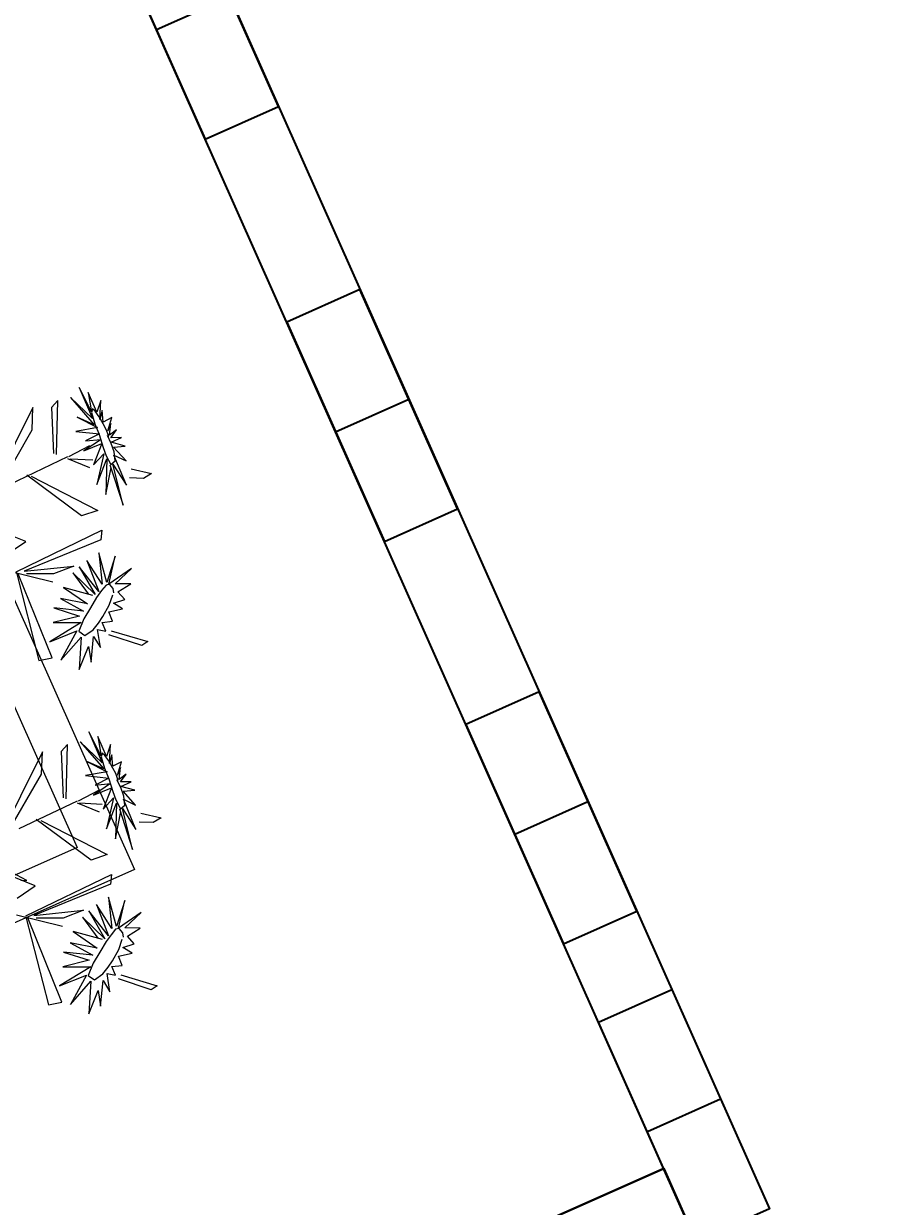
# Model space of a CAD drawing. Header units: inches. Extents: x -422522 to 22891, y -2973 to 414515.
# Drawn here: x 8348.7 to 8403.2, y 9975.6 to 10051 of the extents above; entities that cross this region are included whole.
import ezdxf

# ---------------------------------------------------------------- set-up
doc = ezdxf.new("R2010")
doc.units = ezdxf.units.IN
doc.header["$MEASUREMENT"] = 0
doc.layers.get('0').update_dxf_attribs({"lineweight": 25})
doc.layers.add('ARREDAMENTO', color=8, linetype='Continuous', lineweight=18)
doc.layers.add('QUOTE', color=6, linetype='Continuous', lineweight=9)
doc.styles.get("Standard").update_dxf_attribs({"font": 'Arial.ttf'})
doc.dimstyles.get("Standard").update_dxf_attribs({"dimtxt": 15, "dimasz": 10, "dimexe": 10, "dimexo": 10, "dimgap": 5, "dimtad": 2, "dimtih": 1, "dimtoh": 1, "dimdec": 0, "dimzin": 0, "dimdsep": 46, "dimtxsty": 'Standard', "dimblk": 'OBLIQUE', "dimblk1": 'OBLIQUE', "dimblk2": 'OBLIQUE', "dimcen": 0.09, "dimdle": 10, "dimadec": 0, "dimazin": 0, "dimtfac": 1, "dimtdec": 0, "dimtofl": 0, "dimtmove": 0, "dimatfit": 3, "dimldrblk": 'OBLIQUE', "dimfxl": 1, "dimtolj": 1, "dimtzin": 0, "dimarcsym": 0})

# ---------------------------------------------------------------- blocks, each defined once
blk = doc.blocks.new('_Oblique')
at = {"color": 0, "linetype": 'ByBlock', "lineweight": -2}
blk.add_line((-0.5, -0.5), (0.5, 0.5), dxfattribs=at)
blk = doc.blocks.new('*D94')
at = {"layer": 'Defpoints', "color": 0, "transparency": 16777216}
for p in [(8341.344, 10728.182), (8108.048, 10624.312), (8396.237, 9975.431)]:
    blk.add_point(p, dxfattribs=at)
at = {"layer": 'QUOTE', "color": 0, "lineweight": -2, "transparency": 16777216}
for p, q in [((8634.195, 10070.43), (8337.277, 10737.317)), ((8117.184, 10628.379), (8350.48, 10732.249)), ((8405.373, 9979.498), (8639.263, 10083.633))]:
    blk.add_line(p, q, dxfattribs=at)
at = {"layer": 'QUOTE', "color": 0, "lineweight": -2, "transparency": 16777216, "xscale": 10, "yscale": 10, "zscale": 10}
for p, rotation in [((8341.344, 10728.182), 113.9999999999798), ((8630.127, 10079.565), 293.9999999999798)]:
    blk.add_blockref('_Oblique', p, dxfattribs=dict(at, rotation=rotation))
at = {"layer": 'QUOTE', "color": 0, "transparency": 16777216, "insert": (8508.425, 10413.975), "char_height": 15, "attachment_point": 5}
blk.add_mtext('\\A1;710', dxfattribs=at)

msp = doc.modelspace()

# ---------------------------------------------------------------- linework, layer by layer
for p, q in [((8383.122, 9992.336), (8326.018, 10120.594)), ((8357.165, 10050.637), (8361.829, 10052.713)), ((8368.586, 10024.984), (8373.25, 10027.061)), ((8380.007, 9999.332), (8384.671, 10001.409)), ((8391.573, 9973.354), (8383.122, 9992.336)), ((8393.122, 9982.427), (8388.458, 9980.35)), ((8389.497, 9978.018), (8313.39, 9944.133))]:
    msp.add_line(p, q)
msp.add_lwpolyline([(7933.834, 10546.938), (8107.454, 10624.048), (8396.237, 9975.431), (7802.433, 9711.052)])
for points in [[(8354.05, 10057.633), (8360.28, 10043.641), (8364.944, 10045.717), (8358.714, 10059.709)], [(8365.471, 10031.981), (8371.701, 10017.988), (8376.365, 10020.065), (8370.135, 10034.057)], [(8376.892, 10006.328), (8383.122, 9992.336), (8387.786, 9994.413), (8381.556, 10008.405)], [(8390.007, 9989.423), (8396.237, 9975.431), (8391.573, 9973.354), (8385.343, 9987.346)], [(8375.504, 9971.788), (8389.497, 9978.018), (8391.573, 9973.354), (8377.581, 9967.124)]]:
    msp.add_lwpolyline(points, close=True)
at = {"layer": 'ARREDAMENTO', "linetype": 'Continuous'}
for p, q in [((8352.245, 10027.8), (8353.099, 10025.829)), ((8353.03, 10026.249), (8352.245, 10027.8)), ((8351.688, 10027.171), (8353.2, 10025.433)), ((8353.099, 10025.829), (8351.688, 10027.171)), ((8352.825, 10027.497), (8353.03, 10026.249)), ((8353.361, 10026.229), (8352.825, 10027.497)), ((8349.288, 10026.528), (8346.472, 10020.866)), ((8349.237, 10025.106), (8349.288, 10026.528)), ((8350.886, 10026.981), (8350.482, 10026.533)), ((8350.482, 10026.533), (8350.608, 10023.6)), ((8350.793, 10023.535), (8350.886, 10026.981)), ((8353.617, 10026.985), (8353.361, 10026.229)), ((8353.558, 10025.772), (8353.617, 10026.985)), ((8353.712, 10026.331), (8353.558, 10025.772)), ((8353.778, 10025.602), (8353.712, 10026.331)), ((8352.114, 10025.91), (8353.416, 10025.258)), ((8353.2, 10025.433), (8352.114, 10025.91)), ((8354.317, 10025.895), (8353.778, 10025.602)), ((8354.075, 10025.038), (8354.317, 10025.895)), ((8347.05, 10021.31), (8349.237, 10025.106)), ((8353.416, 10025.258), (8352.036, 10025.006)), ((8352.036, 10025.006), (8353.529, 10024.844)), ((8353.529, 10024.844), (8352.644, 10024.401)), ((8354.258, 10025.516), (8354.075, 10025.038)), ((8354.178, 10024.763), (8354.258, 10025.516)), ((8354.62, 10025.108), (8354.178, 10024.763)), ((8354.259, 10024.599), (8354.62, 10025.108)), ((8351.586, 10023.408), (8352.92, 10024.099)), ((8353.634, 10024.501), (8352.547, 10023.761)), ((8352.547, 10023.761), (8353.695, 10024.234)), ((8352.644, 10024.401), (8353.634, 10024.501)), ((8353.695, 10024.234), (8353.155, 10022.868)), ((8354.95, 10024.611), (8354.259, 10024.599)), ((8354.278, 10024.322), (8354.95, 10024.611)), ((8355.174, 10024.076), (8354.278, 10024.322)), ((8354.429, 10024.009), (8355.174, 10024.076)), ((8351.495, 10023.381), (8347.779, 10021.608)), ((8353.155, 10022.868), (8353.824, 10023.582)), ((8353.824, 10023.582), (8353.371, 10021.619)), ((8355.23, 10023.133), (8354.429, 10024.009)), ((8355.25, 10021.572), (8354.456, 10023.5)), ((8354.456, 10023.5), (8355.23, 10023.133)), ((8352.923, 10022.679), (8351.517, 10023.253)), ((8351.659, 10023.266), (8353.102, 10023.196)), ((8353.371, 10021.619), (8354.004, 10023.252)), ((8354.004, 10023.252), (8353.939, 10020.982)), ((8353.939, 10020.982), (8354.275, 10022.711)), ((8354.193, 10022.879), (8355.037, 10020.295)), ((8354.397, 10022.915), (8355.25, 10021.572)), ((8355.037, 10020.295), (8354.397, 10022.915)), ((8355.559, 10022.611), (8356.852, 10022.314)), ((8352.386, 10019.616), (8348.896, 10022.216)), ((8349.19, 10022.147), (8353.423, 10019.972)), ((8356.342, 10022.014), (8355.447, 10022.038)), ((8356.852, 10022.314), (8356.342, 10022.014)), ((8348.834, 10017.986), (8343.485, 10020.113)), ((8353.423, 10019.972), (8352.386, 10019.616)), ((8348.232, 10016.062), (8353.687, 10018.707)), ((8353.629, 10018.091), (8348.731, 10016.09)), ((8353.687, 10018.707), (8353.629, 10018.091)), ((8347.678, 10017.201), (8348.834, 10017.986)), ((8353.501, 10017.263), (8353.71, 10015.265)), ((8354.012, 10015.376), (8353.501, 10017.263)), ((8352.738, 10016.781), (8353.492, 10014.802)), ((8353.71, 10015.265), (8352.738, 10016.781)), ((8354.545, 10017.047), (8354.012, 10015.376)), ((8354.132, 10015.277), (8354.545, 10017.047)), ((8350.567, 10015.39), (8347.626, 10016.119)), ((8348.238, 10016.002), (8349.667, 10010.398)), ((8350.522, 10010.572), (8348.356, 10015.932)), ((8348.731, 10016.09), (8351.903, 10016.423)), ((8350.603, 10015.918), (8348.892, 10015.918)), ((8351.903, 10016.423), (8350.603, 10015.918)), ((8351.835, 10015.988), (8352.823, 10014.651)), ((8353.268, 10014.599), (8351.835, 10015.988)), ((8352.237, 10016.378), (8353.268, 10014.599)), ((8353.492, 10014.802), (8352.237, 10016.378)), ((8355.578, 10016.273), (8354.132, 10015.277)), ((8354.54, 10015.298), (8355.578, 10016.273)), ((8351.242, 10015.062), (8352.768, 10014.004)), ((8353.12, 10014.551), (8351.242, 10015.062)), ((8353.952, 10015.208), (8353.666, 10014.859)), ((8354.179, 10015.257), (8353.952, 10015.208)), ((8354.412, 10014.987), (8354.179, 10015.257)), ((8354.459, 10014.71), (8354.412, 10014.987)), ((8355.526, 10015.282), (8354.54, 10015.298)), ((8354.704, 10014.774), (8355.526, 10015.282)), ((8351.055, 10014.353), (8352.507, 10013.553)), ((8352.768, 10014.004), (8351.055, 10014.353)), ((8353.349, 10014.421), (8352.957, 10013.759)), ((8353.666, 10014.859), (8353.349, 10014.421)), ((8354.161, 10013.93), (8354.38, 10014.581)), ((8354.422, 10014.046), (8355.144, 10014.289)), ((8355.144, 10014.289), (8354.704, 10014.774)), ((8350.622, 10013.759), (8352.262, 10013.232)), ((8352.507, 10013.553), (8350.622, 10013.759)), ((8352.957, 10013.759), (8352.532, 10013.048)), ((8353.747, 10013.205), (8354.161, 10013.93)), ((8354.127, 10013.496), (8355.008, 10013.694)), ((8354.36, 10012.905), (8354.127, 10013.496)), ((8355.008, 10013.694), (8354.422, 10014.046)), ((8352.373, 10012.822), (8350.378, 10011.595)), ((8352.262, 10013.232), (8350.584, 10012.824)), ((8350.584, 10012.824), (8352.373, 10012.822)), ((8352.532, 10013.048), (8352.212, 10012.265)), ((8353.136, 10012.36), (8353.469, 10012.785)), ((8353.469, 10012.785), (8353.747, 10013.205)), ((8353.708, 10012.833), (8354.36, 10012.905)), ((8353.939, 10012.278), (8353.708, 10012.833)), ((8350.378, 10011.595), (8352.1, 10012.294)), ((8352.1, 10012.294), (8351.074, 10010.421)), ((8352.212, 10012.265), (8352.599, 10011.995)), ((8352.599, 10011.995), (8353.136, 10012.36)), ((8353.418, 10012.382), (8353.939, 10012.278)), ((8353.591, 10011.223), (8353.418, 10012.382)), ((8356.225, 10011.352), (8354.13, 10012.04)), ((8354.285, 10012.3), (8356.61, 10011.613)), ((8351.074, 10010.421), (8352.374, 10011.892)), ((8352.374, 10011.892), (8352.238, 10009.821)), ((8352.238, 10009.821), (8352.83, 10011.297)), ((8352.83, 10011.297), (8352.996, 10010.301)), ((8352.996, 10010.301), (8353.156, 10011.935)), ((8353.156, 10011.935), (8353.591, 10011.223)), ((8356.61, 10011.613), (8356.225, 10011.352)), ((8349.667, 10010.398), (8350.522, 10010.572)), ((8352.3, 10005.224), (8353.812, 10003.487)), ((8353.711, 10003.882), (8352.3, 10005.224)), ((8352.857, 10005.853), (8353.711, 10003.882)), ((8353.642, 10004.302), (8352.857, 10005.853)), ((8353.437, 10005.55), (8353.642, 10004.302)), ((8353.973, 10004.282), (8353.437, 10005.55)), ((8349.9, 10004.581), (8347.084, 9998.919)), ((8349.849, 10003.159), (8349.9, 10004.581)), ((8351.498, 10005.034), (8351.094, 10004.587)), ((8351.094, 10004.587), (8351.22, 10001.653)), ((8351.405, 10001.589), (8351.498, 10005.034)), ((8354.229, 10005.038), (8353.973, 10004.282)), ((8354.17, 10003.825), (8354.229, 10005.038)), ((8352.726, 10003.963), (8354.028, 10003.311)), ((8353.812, 10003.487), (8352.726, 10003.963)), ((8354.324, 10004.384), (8354.17, 10003.825)), ((8354.39, 10003.655), (8354.324, 10004.384)), ((8354.929, 10003.948), (8354.39, 10003.655)), ((8354.687, 10003.092), (8354.929, 10003.948)), ((8347.662, 9999.363), (8349.849, 10003.159)), ((8354.028, 10003.311), (8352.648, 10003.059)), ((8352.648, 10003.059), (8354.141, 10002.897)), ((8354.87, 10003.569), (8354.687, 10003.092)), ((8354.79, 10002.816), (8354.87, 10003.569)), ((8355.232, 10003.161), (8354.79, 10002.816)), ((8354.871, 10002.653), (8355.232, 10003.161)), ((8354.246, 10002.554), (8353.159, 10001.815)), ((8353.159, 10001.815), (8354.307, 10002.287)), ((8354.141, 10002.897), (8353.256, 10002.455)), ((8353.256, 10002.455), (8354.246, 10002.554)), ((8354.307, 10002.287), (8353.767, 10000.921)), ((8355.562, 10002.664), (8354.871, 10002.653)), ((8354.89, 10002.375), (8355.562, 10002.664)), ((8355.786, 10002.129), (8354.89, 10002.375)), ((8352.107, 10001.435), (8348.391, 9999.661)), ((8352.198, 10001.461), (8353.532, 10002.152)), ((8353.767, 10000.921), (8354.435, 10001.636)), ((8354.435, 10001.636), (8353.983, 9999.672)), ((8355.041, 10002.062), (8355.786, 10002.129)), ((8355.842, 10001.186), (8355.041, 10002.062)), ((8355.068, 10001.553), (8355.842, 10001.186)), ((8355.862, 9999.625), (8355.068, 10001.553)), ((8353.535, 10000.733), (8352.129, 10001.306)), ((8352.271, 10001.319), (8353.714, 10001.249)), ((8353.983, 9999.672), (8354.615, 10001.305)), ((8354.615, 10001.305), (8354.551, 9999.035)), ((8354.551, 9999.035), (8354.887, 10000.764)), ((8354.805, 10000.932), (8355.649, 9998.348)), ((8355.009, 10000.968), (8355.862, 9999.625)), ((8355.649, 9998.348), (8355.009, 10000.968)), ((8356.171, 10000.664), (8357.464, 10000.367)), ((8352.998, 9997.669), (8349.508, 10000.269)), ((8349.802, 10000.2), (8354.035, 9998.025)), ((8356.954, 10000.068), (8356.059, 10000.091)), ((8357.464, 10000.367), (8356.954, 10000.068)), ((8349.446, 9996.039), (8344.097, 9998.166)), ((8354.035, 9998.025), (8352.998, 9997.669)), ((8348.903, 9996.368), (8347.623, 9997.055)), ((8348.533, 9996.402), (8348.903, 9996.368)), ((8348.844, 9994.115), (8354.299, 9996.761)), ((8354.241, 9996.144), (8349.343, 9994.143)), ((8354.299, 9996.761), (8354.241, 9996.144)), ((8348.29, 9995.254), (8349.446, 9996.039)), ((8353.35, 9994.834), (8354.104, 9992.855)), ((8354.322, 9993.318), (8353.35, 9994.834)), ((8354.113, 9995.316), (8354.322, 9993.318)), ((8354.624, 9993.43), (8354.113, 9995.316)), ((8355.157, 9995.101), (8354.624, 9993.43)), ((8354.744, 9993.33), (8355.157, 9995.101)), ((8351.179, 9993.443), (8348.238, 9994.172)), ((8348.85, 9994.055), (8350.279, 9988.452)), ((8351.134, 9988.625), (8348.968, 9993.985)), ((8349.343, 9994.143), (8352.515, 9994.476)), ((8351.215, 9993.971), (8349.504, 9993.971)), ((8352.515, 9994.476), (8351.215, 9993.971)), ((8352.447, 9994.041), (8353.435, 9992.705)), ((8353.88, 9992.652), (8352.447, 9994.041)), ((8352.849, 9994.432), (8353.88, 9992.652)), ((8354.104, 9992.855), (8352.849, 9994.432)), ((8356.19, 9994.326), (8354.744, 9993.33)), ((8355.152, 9993.352), (8356.19, 9994.326)), ((8351.854, 9993.115), (8353.38, 9992.057)), ((8353.732, 9992.604), (8351.854, 9993.115)), ((8354.564, 9993.262), (8354.278, 9992.912)), ((8354.791, 9993.31), (8354.564, 9993.262)), ((8355.024, 9993.04), (8354.791, 9993.31)), ((8356.138, 9993.335), (8355.152, 9993.352)), ((8355.316, 9992.827), (8356.138, 9993.335)), ((8351.667, 9992.406), (8353.119, 9991.606)), ((8353.38, 9992.057), (8351.667, 9992.406)), ((8353.961, 9992.474), (8353.569, 9991.812)), ((8354.278, 9992.912), (8353.961, 9992.474)), ((8354.773, 9991.983), (8354.992, 9992.634)), ((8355.071, 9992.763), (8355.024, 9993.04)), ((8355.756, 9992.342), (8355.316, 9992.827)), ((8351.234, 9991.812), (8352.874, 9991.285)), ((8353.119, 9991.606), (8351.234, 9991.812)), ((8353.569, 9991.812), (8353.144, 9991.102)), ((8354.359, 9991.258), (8354.773, 9991.983)), ((8354.739, 9991.549), (8355.62, 9991.748)), ((8355.034, 9992.099), (8355.756, 9992.342)), ((8355.62, 9991.748), (8355.034, 9992.099)), ((8352.985, 9990.876), (8350.99, 9989.648)), ((8352.874, 9991.285), (8351.196, 9990.877)), ((8351.196, 9990.877), (8352.985, 9990.876)), ((8353.144, 9991.102), (8352.824, 9990.319)), ((8354.081, 9990.838), (8354.359, 9991.258)), ((8354.32, 9990.887), (8354.972, 9990.958)), ((8354.551, 9990.332), (8354.32, 9990.887)), ((8354.972, 9990.958), (8354.739, 9991.549)), ((8350.99, 9989.648), (8352.712, 9990.347)), ((8352.712, 9990.347), (8351.686, 9988.474)), ((8352.824, 9990.319), (8353.211, 9990.048)), ((8353.211, 9990.048), (8353.748, 9990.413)), ((8353.748, 9990.413), (8354.081, 9990.838)), ((8354.03, 9990.435), (8354.551, 9990.332)), ((8354.203, 9989.277), (8354.03, 9990.435)), ((8356.836, 9989.405), (8354.742, 9990.094)), ((8354.897, 9990.353), (8357.221, 9989.666)), ((8351.686, 9988.474), (8352.986, 9989.945)), ((8352.986, 9989.945), (8352.85, 9987.874)), ((8352.85, 9987.874), (8353.442, 9989.35)), ((8353.442, 9989.35), (8353.608, 9988.354)), ((8353.608, 9988.354), (8353.767, 9989.989)), ((8353.767, 9989.989), (8354.203, 9989.277)), ((8357.221, 9989.666), (8356.836, 9989.405)), ((8350.279, 9988.452), (8351.134, 9988.625))]:
    msp.add_line(p, q, dxfattribs=at)
at = {"layer": 'ARREDAMENTO', "elevation": -27.277}
for points in [[(8326.226, 9983.93), (8269.858, 10110.533), (8299.399, 10123.685), (8355.766, 9997.082)], [(8327.63, 9987.589), (8273.518, 10109.128), (8297.994, 10120.026), (8352.107, 9998.487)]]:
    msp.add_lwpolyline(points, close=True, dxfattribs=at)
at = {"layer": 'ARREDAMENTO', "linetype": 'Continuous'}
for points in [[(8354.101, 10024.612), (8354.102, 10024.754), (8353.961, 10025.135), (8353.767, 10025.488), (8353.515, 10025.94), (8353.259, 10026.294), (8353.086, 10026.443), (8353.021, 10026.209), (8353.25, 10025.484), (8353.512, 10024.811), (8353.771, 10023.986), (8353.961, 10023.452), (8354.262, 10022.894), (8354.543, 10023.127), (8354.469, 10023.706), (8354.289, 10024.243), (8354.04, 10024.737)], [(8354.713, 10002.665), (8354.714, 10002.808), (8354.573, 10003.189), (8354.379, 10003.542), (8354.127, 10003.993), (8353.871, 10004.347), (8353.698, 10004.496), (8353.633, 10004.262), (8353.862, 10003.537), (8354.124, 10002.864), (8354.383, 10002.039), (8354.573, 10001.506), (8354.874, 10000.948), (8355.155, 10001.181), (8355.081, 10001.759), (8354.901, 10002.296), (8354.652, 10002.79)]]:
    msp.add_lwpolyline(points, dxfattribs=at)

# ---------------------------------------------------------------- dimensions: what is measured, and where the dimension line sits
at = {"layer": 'QUOTE'}
dim = msp.add_linear_dim(base=(8341.344, 10728.182), p1=(8396.237, 9975.431), p2=(8108.048, 10624.312), angle=114, dimstyle='Standard', dxfattribs=at)
dim.commit()
dim.dimension.update_dxf_attribs({"geometry": '*D94', "text_midpoint": (8508.425, 10413.975)})

doc.saveas('drawing.dxf')
